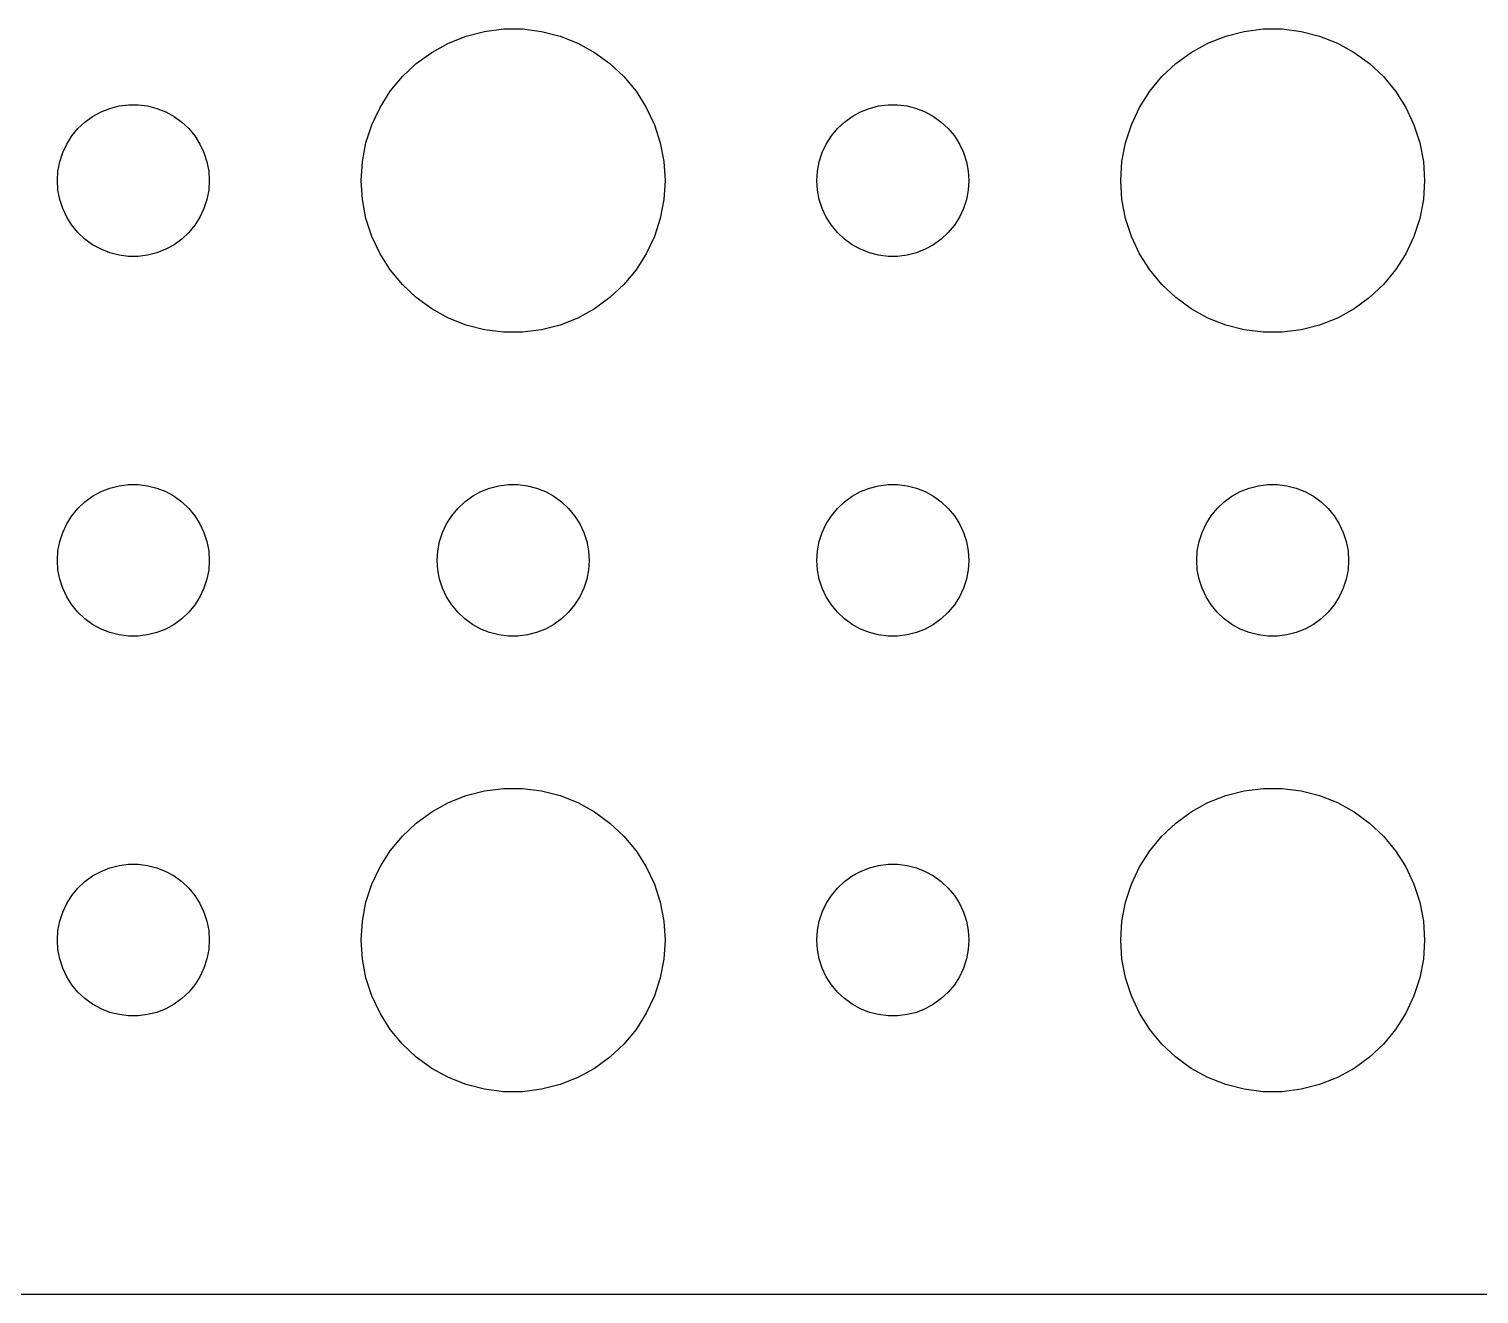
# Model space of a CAD drawing. Header units: metres. Extents: x -112 to 112, y -112 to 112.
# Drawn here: x -84.56 to -55.92, y -111.99 to -87.01 of the extents above; entities that cross this region are included whole.
import ezdxf

# ---------------------------------------------------------------- set-up
doc = ezdxf.new("R2010")
doc.units = ezdxf.units.M

msp = doc.modelspace()

# ---------------------------------------------------------------- linework, layer by layer
for p, q in [((-75.5621, -87.0531), (-75.1884, -87.0059)), ((-75.1884, -87.0059), (-74.8116, -87.0059)), ((-74.8116, -87.0059), (-74.4379, -87.0531)), ((-60.5621, -87.0531), (-60.1884, -87.0059)), ((-60.1884, -87.0059), (-59.8116, -87.0059)), ((-59.8116, -87.0059), (-59.4379, -87.0531)), ((-76.6075, -87.467), (-76.2773, -87.2855)), ((-76.2773, -87.2855), (-75.927, -87.1468)), ((-75.927, -87.1468), (-75.5621, -87.0531)), ((-74.4379, -87.0531), (-74.073, -87.1468)), ((-74.073, -87.1468), (-73.7227, -87.2855)), ((-73.7227, -87.2855), (-73.3925, -87.467)), ((-61.6075, -87.467), (-61.2773, -87.2855)), ((-61.2773, -87.2855), (-60.927, -87.1468)), ((-60.927, -87.1468), (-60.5621, -87.0531)), ((-59.4379, -87.0531), (-59.0729, -87.1468)), ((-59.0729, -87.1468), (-58.7227, -87.2855)), ((-58.7227, -87.2855), (-58.3925, -87.467)), ((-76.9123, -87.6885), (-76.6075, -87.467)), ((-73.3925, -87.467), (-73.0877, -87.6885)), ((-61.9123, -87.6885), (-61.6075, -87.467)), ((-58.3925, -87.467), (-58.0877, -87.6885)), ((-77.1869, -87.9464), (-76.9123, -87.6885)), ((-73.0877, -87.6885), (-72.8131, -87.9464)), ((-62.1869, -87.9464), (-61.9123, -87.6885)), ((-58.0877, -87.6885), (-57.8131, -87.9464)), ((-77.427, -88.2366), (-77.1869, -87.9464)), ((-72.8131, -87.9464), (-72.573, -88.2366)), ((-62.427, -88.2366), (-62.1869, -87.9464)), ((-57.8131, -87.9464), (-57.5729, -88.2366)), ((-77.6289, -88.5547), (-77.427, -88.2366)), ((-72.573, -88.2366), (-72.3711, -88.5547)), ((-62.6289, -88.5547), (-62.427, -88.2366)), ((-57.5729, -88.2366), (-57.3711, -88.5547)), ((-83.4561, -88.8442), (-83.3037, -88.7335)), ((-83.3037, -88.7335), (-83.1387, -88.6428)), ((-83.1387, -88.6428), (-82.9635, -88.5734)), ((-82.9635, -88.5734), (-82.7811, -88.5266)), ((-82.7811, -88.5266), (-82.5942, -88.503)), ((-82.5942, -88.503), (-82.4058, -88.503)), ((-82.4058, -88.503), (-82.2189, -88.5266)), ((-82.2189, -88.5266), (-82.0365, -88.5734)), ((-82.0365, -88.5734), (-81.8613, -88.6428)), ((-81.8613, -88.6428), (-81.6963, -88.7335)), ((-81.6963, -88.7335), (-81.5439, -88.8442)), ((-77.7893, -88.8956), (-77.6289, -88.5547)), ((-72.3711, -88.5547), (-72.2107, -88.8956)), ((-68.4561, -88.8442), (-68.3037, -88.7335)), ((-68.3037, -88.7335), (-68.1387, -88.6428)), ((-68.1387, -88.6428), (-67.9635, -88.5734)), ((-67.9635, -88.5734), (-67.7811, -88.5266)), ((-67.7811, -88.5266), (-67.5942, -88.503)), ((-67.5942, -88.503), (-67.4058, -88.503)), ((-67.4058, -88.503), (-67.2189, -88.5266)), ((-67.2189, -88.5266), (-67.0365, -88.5734)), ((-67.0365, -88.5734), (-66.8613, -88.6428)), ((-66.8613, -88.6428), (-66.6963, -88.7335)), ((-66.6963, -88.7335), (-66.5439, -88.8442)), ((-62.7893, -88.8956), (-62.6289, -88.5547)), ((-57.3711, -88.5547), (-57.2107, -88.8956)), ((-83.7135, -89.1183), (-83.5934, -88.9732)), ((-83.5934, -88.9732), (-83.4561, -88.8442)), ((-81.5439, -88.8442), (-81.4065, -88.9732)), ((-81.4065, -88.9732), (-81.2865, -89.1183)), ((-77.9057, -89.2539), (-77.7893, -88.8956)), ((-72.2107, -88.8956), (-72.0943, -89.2539)), ((-68.7135, -89.1183), (-68.5934, -88.9732)), ((-68.5934, -88.9732), (-68.4561, -88.8442)), ((-66.5439, -88.8442), (-66.4065, -88.9732)), ((-66.4065, -88.9732), (-66.2865, -89.1183)), ((-62.9057, -89.2539), (-62.7893, -88.8956)), ((-57.2107, -88.8956), (-57.0942, -89.2539)), ((-83.8947, -89.4478), (-83.8145, -89.2774)), ((-83.8145, -89.2774), (-83.7135, -89.1183)), ((-81.2865, -89.1183), (-81.1855, -89.2774)), ((-81.1855, -89.2774), (-81.1053, -89.4478)), ((-77.9763, -89.624), (-77.9057, -89.2539)), ((-72.0943, -89.2539), (-72.0237, -89.624)), ((-68.8947, -89.4478), (-68.8145, -89.2774)), ((-68.8145, -89.2774), (-68.7135, -89.1183)), ((-66.2865, -89.1183), (-66.1855, -89.2774)), ((-66.1855, -89.2774), (-66.1053, -89.4478)), ((-62.9763, -89.624), (-62.9057, -89.2539)), ((-57.0942, -89.2539), (-57.0237, -89.624)), ((-83.9882, -89.812), (-83.9529, -89.627)), ((-83.9529, -89.627), (-83.8947, -89.4478)), ((-81.1053, -89.4478), (-81.0471, -89.627)), ((-81.0471, -89.627), (-81.0118, -89.812)), ((-78, -90), (-77.9763, -89.624)), ((-72.0237, -89.624), (-72, -90)), ((-68.9882, -89.812), (-68.9529, -89.627)), ((-68.9529, -89.627), (-68.8947, -89.4478)), ((-66.1053, -89.4478), (-66.0471, -89.627)), ((-66.0471, -89.627), (-66.0118, -89.812)), ((-63, -90), (-62.9763, -89.624)), ((-57.0237, -89.624), (-57, -90)), ((-84, -90), (-83.9882, -89.812)), ((-81.0118, -89.812), (-81, -90)), ((-69, -90), (-68.9882, -89.812)), ((-66.0118, -89.812), (-66, -90)), ((-83.9882, -90.188), (-84, -90)), ((-83.9529, -90.373), (-83.9882, -90.188)), ((-81.0118, -90.188), (-81.0471, -90.373)), ((-81, -90), (-81.0118, -90.188)), ((-77.9763, -90.376), (-78, -90)), ((-72, -90), (-72.0237, -90.376)), ((-68.9882, -90.188), (-69, -90)), ((-68.9529, -90.373), (-68.9882, -90.188)), ((-66.0118, -90.188), (-66.0471, -90.373)), ((-66, -90), (-66.0118, -90.188)), ((-62.9763, -90.376), (-63, -90)), ((-57, -90), (-57.0237, -90.376)), ((-83.8947, -90.5522), (-83.9529, -90.373)), ((-81.0471, -90.373), (-81.1053, -90.5522)), ((-77.9057, -90.7461), (-77.9763, -90.376)), ((-72.0237, -90.376), (-72.0943, -90.7461)), ((-68.8947, -90.5522), (-68.9529, -90.373)), ((-66.0471, -90.373), (-66.1053, -90.5522)), ((-62.9057, -90.7461), (-62.9763, -90.376)), ((-57.0237, -90.376), (-57.0942, -90.7461)), ((-83.8145, -90.7226), (-83.8947, -90.5522)), ((-83.7135, -90.8817), (-83.8145, -90.7226)), ((-81.1855, -90.7226), (-81.2865, -90.8817)), ((-81.1053, -90.5522), (-81.1855, -90.7226)), ((-77.7893, -91.1044), (-77.9057, -90.7461)), ((-72.0943, -90.7461), (-72.2107, -91.1044)), ((-68.8145, -90.7226), (-68.8947, -90.5522)), ((-68.7135, -90.8817), (-68.8145, -90.7226)), ((-66.1855, -90.7226), (-66.2865, -90.8817)), ((-66.1053, -90.5522), (-66.1855, -90.7226)), ((-62.7893, -91.1044), (-62.9057, -90.7461)), ((-57.0942, -90.7461), (-57.2107, -91.1044)), ((-83.5934, -91.0268), (-83.7135, -90.8817)), ((-83.4561, -91.1558), (-83.5934, -91.0268)), ((-81.4065, -91.0268), (-81.5439, -91.1558)), ((-81.2865, -90.8817), (-81.4065, -91.0268)), ((-68.5934, -91.0268), (-68.7135, -90.8817)), ((-68.4561, -91.1558), (-68.5934, -91.0268)), ((-66.4065, -91.0268), (-66.5439, -91.1558)), ((-66.2865, -90.8817), (-66.4065, -91.0268)), ((-83.3037, -91.2665), (-83.4561, -91.1558)), ((-83.1387, -91.3572), (-83.3037, -91.2665)), ((-81.6963, -91.2665), (-81.8613, -91.3572)), ((-81.5439, -91.1558), (-81.6963, -91.2665)), ((-77.6289, -91.4453), (-77.7893, -91.1044)), ((-72.2107, -91.1044), (-72.3711, -91.4453)), ((-68.3037, -91.2665), (-68.4561, -91.1558)), ((-68.1387, -91.3572), (-68.3037, -91.2665)), ((-66.6963, -91.2665), (-66.8613, -91.3572)), ((-66.5439, -91.1558), (-66.6963, -91.2665)), ((-62.6289, -91.4453), (-62.7893, -91.1044)), ((-57.2107, -91.1044), (-57.3711, -91.4453)), ((-82.9635, -91.4266), (-83.1387, -91.3572)), ((-82.7811, -91.4734), (-82.9635, -91.4266)), ((-82.5942, -91.497), (-82.7811, -91.4734)), ((-82.4058, -91.497), (-82.5942, -91.497)), ((-82.2189, -91.4734), (-82.4058, -91.497)), ((-82.0365, -91.4266), (-82.2189, -91.4734)), ((-81.8613, -91.3572), (-82.0365, -91.4266)), ((-77.427, -91.7634), (-77.6289, -91.4453)), ((-72.3711, -91.4453), (-72.573, -91.7634)), ((-67.9635, -91.4266), (-68.1387, -91.3572)), ((-67.7811, -91.4734), (-67.9635, -91.4266)), ((-67.5942, -91.497), (-67.7811, -91.4734)), ((-67.4058, -91.497), (-67.5942, -91.497)), ((-67.2189, -91.4734), (-67.4058, -91.497)), ((-67.0365, -91.4266), (-67.2189, -91.4734)), ((-66.8613, -91.3572), (-67.0365, -91.4266)), ((-62.427, -91.7634), (-62.6289, -91.4453)), ((-57.3711, -91.4453), (-57.5729, -91.7634)), ((-77.1869, -92.0536), (-77.427, -91.7634)), ((-72.573, -91.7634), (-72.8131, -92.0536)), ((-62.1869, -92.0536), (-62.427, -91.7634)), ((-57.5729, -91.7634), (-57.8131, -92.0536)), ((-76.9123, -92.3115), (-77.1869, -92.0536)), ((-72.8131, -92.0536), (-73.0877, -92.3115)), ((-61.9123, -92.3115), (-62.1869, -92.0536)), ((-57.8131, -92.0536), (-58.0877, -92.3115)), ((-76.6075, -92.533), (-76.9123, -92.3115)), ((-73.0877, -92.3115), (-73.3925, -92.533)), ((-61.6075, -92.533), (-61.9123, -92.3115)), ((-58.0877, -92.3115), (-58.3925, -92.533)), ((-76.2773, -92.7145), (-76.6075, -92.533)), ((-75.927, -92.8532), (-76.2773, -92.7145)), ((-73.7227, -92.7145), (-74.073, -92.8532)), ((-73.3925, -92.533), (-73.7227, -92.7145)), ((-61.2773, -92.7145), (-61.6075, -92.533)), ((-60.927, -92.8532), (-61.2773, -92.7145)), ((-58.7227, -92.7145), (-59.0729, -92.8532)), ((-58.3925, -92.533), (-58.7227, -92.7145)), ((-75.5621, -92.9469), (-75.927, -92.8532)), ((-75.1884, -92.9941), (-75.5621, -92.9469)), ((-74.8116, -92.9941), (-75.1884, -92.9941)), ((-74.4379, -92.9469), (-74.8116, -92.9941)), ((-74.073, -92.8532), (-74.4379, -92.9469)), ((-60.5621, -92.9469), (-60.927, -92.8532)), ((-60.1884, -92.9941), (-60.5621, -92.9469)), ((-59.8116, -92.9941), (-60.1884, -92.9941)), ((-59.4379, -92.9469), (-59.8116, -92.9941)), ((-59.0729, -92.8532), (-59.4379, -92.9469)), ((-83.3037, -96.2335), (-83.1387, -96.1428)), ((-83.1387, -96.1428), (-82.9635, -96.0734)), ((-82.9635, -96.0734), (-82.7811, -96.0266)), ((-82.7811, -96.0266), (-82.5942, -96.003)), ((-82.5942, -96.003), (-82.4058, -96.003)), ((-82.4058, -96.003), (-82.2189, -96.0266)), ((-82.2189, -96.0266), (-82.0365, -96.0734)), ((-82.0365, -96.0734), (-81.8613, -96.1428)), ((-81.8613, -96.1428), (-81.6963, -96.2335)), ((-75.8037, -96.2335), (-75.6387, -96.1428)), ((-75.6387, -96.1428), (-75.4635, -96.0734)), ((-75.4635, -96.0734), (-75.2811, -96.0266)), ((-75.2811, -96.0266), (-75.0942, -96.003)), ((-75.0942, -96.003), (-74.9058, -96.003)), ((-74.9058, -96.003), (-74.7189, -96.0266)), ((-74.7189, -96.0266), (-74.5365, -96.0734)), ((-74.5365, -96.0734), (-74.3613, -96.1428)), ((-74.3613, -96.1428), (-74.1963, -96.2335)), ((-68.3037, -96.2335), (-68.1387, -96.1428)), ((-68.1387, -96.1428), (-67.9635, -96.0734)), ((-67.9635, -96.0734), (-67.7811, -96.0266)), ((-67.7811, -96.0266), (-67.5942, -96.003)), ((-67.5942, -96.003), (-67.4058, -96.003)), ((-67.4058, -96.003), (-67.2189, -96.0266)), ((-67.2189, -96.0266), (-67.0365, -96.0734)), ((-67.0365, -96.0734), (-66.8613, -96.1428)), ((-66.8613, -96.1428), (-66.6963, -96.2335)), ((-60.8037, -96.2335), (-60.6387, -96.1428)), ((-60.6387, -96.1428), (-60.4635, -96.0734)), ((-60.4635, -96.0734), (-60.2811, -96.0266)), ((-60.2811, -96.0266), (-60.0942, -96.003)), ((-60.0942, -96.003), (-59.9058, -96.003)), ((-59.9058, -96.003), (-59.7189, -96.0266)), ((-59.7189, -96.0266), (-59.5365, -96.0734)), ((-59.5365, -96.0734), (-59.3613, -96.1428)), ((-59.3613, -96.1428), (-59.1963, -96.2335)), ((-83.7135, -96.6183), (-83.5934, -96.4732)), ((-83.5934, -96.4732), (-83.4561, -96.3442)), ((-83.4561, -96.3442), (-83.3037, -96.2335)), ((-81.6963, -96.2335), (-81.5439, -96.3442)), ((-81.5439, -96.3442), (-81.4065, -96.4732)), ((-81.4065, -96.4732), (-81.2865, -96.6183)), ((-76.2135, -96.6183), (-76.0934, -96.4732)), ((-76.0934, -96.4732), (-75.9561, -96.3442)), ((-75.9561, -96.3442), (-75.8037, -96.2335)), ((-74.1963, -96.2335), (-74.0439, -96.3442)), ((-74.0439, -96.3442), (-73.9065, -96.4732)), ((-73.9065, -96.4732), (-73.7865, -96.6183)), ((-68.7135, -96.6183), (-68.5934, -96.4732)), ((-68.5934, -96.4732), (-68.4561, -96.3442)), ((-68.4561, -96.3442), (-68.3037, -96.2335)), ((-66.6963, -96.2335), (-66.5439, -96.3442)), ((-66.5439, -96.3442), (-66.4065, -96.4732)), ((-66.4065, -96.4732), (-66.2865, -96.6183)), ((-61.2135, -96.6183), (-61.0934, -96.4732)), ((-61.0934, -96.4732), (-60.9561, -96.3442)), ((-60.9561, -96.3442), (-60.8037, -96.2335)), ((-59.1963, -96.2335), (-59.0439, -96.3442)), ((-59.0439, -96.3442), (-58.9065, -96.4732)), ((-58.9065, -96.4732), (-58.7865, -96.6183)), ((-83.8947, -96.9478), (-83.8145, -96.7774)), ((-83.8145, -96.7774), (-83.7135, -96.6183)), ((-81.2865, -96.6183), (-81.1855, -96.7774)), ((-81.1855, -96.7774), (-81.1053, -96.9478)), ((-76.3947, -96.9478), (-76.3145, -96.7774)), ((-76.3145, -96.7774), (-76.2135, -96.6183)), ((-73.7865, -96.6183), (-73.6855, -96.7774)), ((-73.6855, -96.7774), (-73.6053, -96.9478)), ((-68.8947, -96.9478), (-68.8145, -96.7774)), ((-68.8145, -96.7774), (-68.7135, -96.6183)), ((-66.2865, -96.6183), (-66.1855, -96.7774)), ((-66.1855, -96.7774), (-66.1053, -96.9478)), ((-61.3947, -96.9478), (-61.3145, -96.7774)), ((-61.3145, -96.7774), (-61.2135, -96.6183)), ((-58.7865, -96.6183), (-58.6855, -96.7774)), ((-58.6855, -96.7774), (-58.6053, -96.9478)), ((-83.9529, -97.127), (-83.8947, -96.9478)), ((-81.1053, -96.9478), (-81.0471, -97.127)), ((-76.4529, -97.127), (-76.3947, -96.9478)), ((-73.6053, -96.9478), (-73.5471, -97.127)), ((-68.9529, -97.127), (-68.8947, -96.9478)), ((-66.1053, -96.9478), (-66.0471, -97.127)), ((-61.4529, -97.127), (-61.3947, -96.9478)), ((-58.6053, -96.9478), (-58.5471, -97.127)), ((-84, -97.5), (-83.9882, -97.312)), ((-83.9882, -97.312), (-83.9529, -97.127)), ((-81.0471, -97.127), (-81.0118, -97.312)), ((-81.0118, -97.312), (-81, -97.5)), ((-76.5, -97.5), (-76.4882, -97.312)), ((-76.4882, -97.312), (-76.4529, -97.127)), ((-73.5471, -97.127), (-73.5118, -97.312)), ((-73.5118, -97.312), (-73.5, -97.5)), ((-69, -97.5), (-68.9882, -97.312)), ((-68.9882, -97.312), (-68.9529, -97.127)), ((-66.0471, -97.127), (-66.0118, -97.312)), ((-66.0118, -97.312), (-66, -97.5)), ((-61.5, -97.5), (-61.4882, -97.312)), ((-61.4882, -97.312), (-61.4529, -97.127)), ((-58.5471, -97.127), (-58.5118, -97.312)), ((-58.5118, -97.312), (-58.5, -97.5)), ((-83.9882, -97.688), (-84, -97.5)), ((-81, -97.5), (-81.0118, -97.688)), ((-76.4882, -97.688), (-76.5, -97.5)), ((-73.5, -97.5), (-73.5118, -97.688)), ((-68.9882, -97.688), (-69, -97.5)), ((-66, -97.5), (-66.0118, -97.688)), ((-61.4882, -97.688), (-61.5, -97.5)), ((-58.5, -97.5), (-58.5118, -97.688)), ((-83.9529, -97.873), (-83.9882, -97.688)), ((-83.8947, -98.0522), (-83.9529, -97.873)), ((-81.0471, -97.873), (-81.1053, -98.0522)), ((-81.0118, -97.688), (-81.0471, -97.873)), ((-76.4529, -97.873), (-76.4882, -97.688)), ((-76.3947, -98.0522), (-76.4529, -97.873)), ((-73.5471, -97.873), (-73.6053, -98.0522)), ((-73.5118, -97.688), (-73.5471, -97.873)), ((-68.9529, -97.873), (-68.9882, -97.688)), ((-68.8947, -98.0522), (-68.9529, -97.873)), ((-66.0471, -97.873), (-66.1053, -98.0522)), ((-66.0118, -97.688), (-66.0471, -97.873)), ((-61.4529, -97.873), (-61.4882, -97.688)), ((-61.3947, -98.0522), (-61.4529, -97.873)), ((-58.5471, -97.873), (-58.6053, -98.0522)), ((-58.5118, -97.688), (-58.5471, -97.873)), ((-83.8145, -98.2226), (-83.8947, -98.0522)), ((-81.1053, -98.0522), (-81.1855, -98.2226)), ((-76.3145, -98.2226), (-76.3947, -98.0522)), ((-73.6053, -98.0522), (-73.6855, -98.2226)), ((-68.8145, -98.2226), (-68.8947, -98.0522)), ((-66.1053, -98.0522), (-66.1855, -98.2226)), ((-61.3145, -98.2226), (-61.3947, -98.0522)), ((-58.6053, -98.0522), (-58.6855, -98.2226)), ((-83.7135, -98.3817), (-83.8145, -98.2226)), ((-83.5934, -98.5268), (-83.7135, -98.3817)), ((-81.2865, -98.3817), (-81.4065, -98.5268)), ((-81.1855, -98.2226), (-81.2865, -98.3817)), ((-76.2135, -98.3817), (-76.3145, -98.2226)), ((-76.0934, -98.5268), (-76.2135, -98.3817)), ((-73.7865, -98.3817), (-73.9065, -98.5268)), ((-73.6855, -98.2226), (-73.7865, -98.3817)), ((-68.7135, -98.3817), (-68.8145, -98.2226)), ((-68.5934, -98.5268), (-68.7135, -98.3817)), ((-66.2865, -98.3817), (-66.4065, -98.5268)), ((-66.1855, -98.2226), (-66.2865, -98.3817)), ((-61.2135, -98.3817), (-61.3145, -98.2226)), ((-61.0934, -98.5268), (-61.2135, -98.3817)), ((-58.7865, -98.3817), (-58.9065, -98.5268)), ((-58.6855, -98.2226), (-58.7865, -98.3817)), ((-83.4561, -98.6558), (-83.5934, -98.5268)), ((-83.3037, -98.7665), (-83.4561, -98.6558)), ((-83.1387, -98.8572), (-83.3037, -98.7665)), ((-81.6963, -98.7665), (-81.8613, -98.8572)), ((-81.5439, -98.6558), (-81.6963, -98.7665)), ((-81.4065, -98.5268), (-81.5439, -98.6558)), ((-75.9561, -98.6558), (-76.0934, -98.5268)), ((-75.8037, -98.7665), (-75.9561, -98.6558)), ((-75.6387, -98.8572), (-75.8037, -98.7665)), ((-74.1963, -98.7665), (-74.3613, -98.8572)), ((-74.0439, -98.6558), (-74.1963, -98.7665)), ((-73.9065, -98.5268), (-74.0439, -98.6558)), ((-68.4561, -98.6558), (-68.5934, -98.5268)), ((-68.3037, -98.7665), (-68.4561, -98.6558)), ((-68.1387, -98.8572), (-68.3037, -98.7665)), ((-66.6963, -98.7665), (-66.8613, -98.8572)), ((-66.5439, -98.6558), (-66.6963, -98.7665)), ((-66.4065, -98.5268), (-66.5439, -98.6558)), ((-60.9561, -98.6558), (-61.0934, -98.5268)), ((-60.8037, -98.7665), (-60.9561, -98.6558)), ((-60.6387, -98.8572), (-60.8037, -98.7665)), ((-59.1963, -98.7665), (-59.3613, -98.8572)), ((-59.0439, -98.6558), (-59.1963, -98.7665)), ((-58.9065, -98.5268), (-59.0439, -98.6558)), ((-82.9635, -98.9266), (-83.1387, -98.8572)), ((-82.7811, -98.9734), (-82.9635, -98.9266)), ((-82.5942, -98.997), (-82.7811, -98.9734)), ((-82.4058, -98.997), (-82.5942, -98.997)), ((-82.2189, -98.9734), (-82.4058, -98.997)), ((-82.0365, -98.9266), (-82.2189, -98.9734)), ((-81.8613, -98.8572), (-82.0365, -98.9266)), ((-75.4635, -98.9266), (-75.6387, -98.8572)), ((-75.2811, -98.9734), (-75.4635, -98.9266)), ((-75.0942, -98.997), (-75.2811, -98.9734)), ((-74.9058, -98.997), (-75.0942, -98.997)), ((-74.7189, -98.9734), (-74.9058, -98.997)), ((-74.5365, -98.9266), (-74.7189, -98.9734)), ((-74.3613, -98.8572), (-74.5365, -98.9266)), ((-67.9635, -98.9266), (-68.1387, -98.8572)), ((-67.7811, -98.9734), (-67.9635, -98.9266)), ((-67.5942, -98.997), (-67.7811, -98.9734)), ((-67.4058, -98.997), (-67.5942, -98.997)), ((-67.2189, -98.9734), (-67.4058, -98.997)), ((-67.0365, -98.9266), (-67.2189, -98.9734)), ((-66.8613, -98.8572), (-67.0365, -98.9266)), ((-60.4635, -98.9266), (-60.6387, -98.8572)), ((-60.2811, -98.9734), (-60.4635, -98.9266)), ((-60.0942, -98.997), (-60.2811, -98.9734)), ((-59.9058, -98.997), (-60.0942, -98.997)), ((-59.7189, -98.9734), (-59.9058, -98.997)), ((-59.5365, -98.9266), (-59.7189, -98.9734)), ((-59.3613, -98.8572), (-59.5365, -98.9266)), ((-76.2773, -102.286), (-75.927, -102.147)), ((-75.927, -102.147), (-75.5621, -102.053)), ((-75.5621, -102.053), (-75.1884, -102.006)), ((-75.1884, -102.006), (-74.8116, -102.006)), ((-74.8116, -102.006), (-74.4379, -102.053)), ((-74.4379, -102.053), (-74.073, -102.147)), ((-74.073, -102.147), (-73.7227, -102.286)), ((-61.2773, -102.286), (-60.927, -102.147)), ((-60.927, -102.147), (-60.5621, -102.053)), ((-60.5621, -102.053), (-60.1884, -102.006)), ((-60.1884, -102.006), (-59.8116, -102.006)), ((-59.8116, -102.006), (-59.4379, -102.053)), ((-59.4379, -102.053), (-59.0729, -102.147)), ((-59.0729, -102.147), (-58.7227, -102.286)), ((-76.9123, -102.688), (-76.6075, -102.467)), ((-76.6075, -102.467), (-76.2773, -102.286)), ((-73.7227, -102.286), (-73.3925, -102.467)), ((-73.3925, -102.467), (-73.0877, -102.688)), ((-61.9123, -102.688), (-61.6075, -102.467)), ((-61.6075, -102.467), (-61.2773, -102.286)), ((-58.7227, -102.286), (-58.3925, -102.467)), ((-58.3925, -102.467), (-58.0877, -102.688)), ((-77.1869, -102.946), (-76.9123, -102.688)), ((-73.0877, -102.688), (-72.8131, -102.946)), ((-62.1869, -102.946), (-61.9123, -102.688)), ((-58.0877, -102.688), (-57.8131, -102.946)), ((-77.427, -103.237), (-77.1869, -102.946)), ((-72.8131, -102.946), (-72.573, -103.237)), ((-62.427, -103.237), (-62.1869, -102.946)), ((-57.8131, -102.946), (-57.5729, -103.237)), ((-77.6289, -103.555), (-77.427, -103.237)), ((-72.573, -103.237), (-72.3711, -103.555)), ((-62.6289, -103.555), (-62.427, -103.237)), ((-57.5729, -103.237), (-57.3711, -103.555)), ((-83.3037, -103.734), (-83.1387, -103.643)), ((-83.1387, -103.643), (-82.9635, -103.573)), ((-82.9635, -103.573), (-82.7811, -103.527)), ((-82.7811, -103.527), (-82.5942, -103.503)), ((-82.5942, -103.503), (-82.4058, -103.503)), ((-82.4058, -103.503), (-82.2189, -103.527)), ((-82.2189, -103.527), (-82.0365, -103.573)), ((-82.0365, -103.573), (-81.8613, -103.643)), ((-81.8613, -103.643), (-81.6963, -103.734)), ((-77.7893, -103.896), (-77.6289, -103.555)), ((-72.3711, -103.555), (-72.2107, -103.896)), ((-68.3037, -103.734), (-68.1387, -103.643)), ((-68.1387, -103.643), (-67.9635, -103.573)), ((-67.9635, -103.573), (-67.7811, -103.527)), ((-67.7811, -103.527), (-67.5942, -103.503)), ((-67.5942, -103.503), (-67.4058, -103.503)), ((-67.4058, -103.503), (-67.2189, -103.527)), ((-67.2189, -103.527), (-67.0365, -103.573)), ((-67.0365, -103.573), (-66.8613, -103.643)), ((-66.8613, -103.643), (-66.6963, -103.734)), ((-62.7893, -103.896), (-62.6289, -103.555)), ((-57.3711, -103.555), (-57.2107, -103.896)), ((-83.5934, -103.973), (-83.4561, -103.844)), ((-83.4561, -103.844), (-83.3037, -103.734)), ((-81.6963, -103.734), (-81.5439, -103.844)), ((-81.5439, -103.844), (-81.4065, -103.973)), ((-77.9057, -104.254), (-77.7893, -103.896)), ((-72.2107, -103.896), (-72.0943, -104.254)), ((-68.5934, -103.973), (-68.4561, -103.844)), ((-68.4561, -103.844), (-68.3037, -103.734)), ((-66.6963, -103.734), (-66.5439, -103.844)), ((-66.5439, -103.844), (-66.4065, -103.973)), ((-62.9057, -104.254), (-62.7893, -103.896)), ((-57.2107, -103.896), (-57.0942, -104.254)), ((-83.8145, -104.277), (-83.7135, -104.118)), ((-83.7135, -104.118), (-83.5934, -103.973)), ((-81.4065, -103.973), (-81.2865, -104.118)), ((-81.2865, -104.118), (-81.1855, -104.277)), ((-68.8145, -104.277), (-68.7135, -104.118)), ((-68.7135, -104.118), (-68.5934, -103.973)), ((-66.4065, -103.973), (-66.2865, -104.118)), ((-66.2865, -104.118), (-66.1855, -104.277)), ((-83.9529, -104.627), (-83.8947, -104.448)), ((-83.8947, -104.448), (-83.8145, -104.277)), ((-81.1855, -104.277), (-81.1053, -104.448)), ((-81.1053, -104.448), (-81.0471, -104.627)), ((-77.9763, -104.624), (-77.9057, -104.254)), ((-72.0943, -104.254), (-72.0237, -104.624)), ((-68.9529, -104.627), (-68.8947, -104.448)), ((-68.8947, -104.448), (-68.8145, -104.277)), ((-66.1855, -104.277), (-66.1053, -104.448)), ((-66.1053, -104.448), (-66.0471, -104.627)), ((-62.9763, -104.624), (-62.9057, -104.254)), ((-57.0942, -104.254), (-57.0237, -104.624)), ((-83.9882, -104.812), (-83.9529, -104.627)), ((-81.0471, -104.627), (-81.0118, -104.812)), ((-78, -105), (-77.9763, -104.624)), ((-72.0237, -104.624), (-72, -105)), ((-68.9882, -104.812), (-68.9529, -104.627)), ((-66.0471, -104.627), (-66.0118, -104.812)), ((-63, -105), (-62.9763, -104.624)), ((-57.0237, -104.624), (-57, -105)), ((-84, -105), (-83.9882, -104.812)), ((-83.9882, -105.188), (-84, -105)), ((-81.0118, -104.812), (-81, -105)), ((-81, -105), (-81.0118, -105.188)), ((-77.9763, -105.376), (-78, -105)), ((-72, -105), (-72.0237, -105.376)), ((-69, -105), (-68.9882, -104.812)), ((-68.9882, -105.188), (-69, -105)), ((-66.0118, -104.812), (-66, -105)), ((-66, -105), (-66.0118, -105.188)), ((-62.9763, -105.376), (-63, -105)), ((-57, -105), (-57.0237, -105.376)), ((-83.9529, -105.373), (-83.9882, -105.188)), ((-83.8947, -105.552), (-83.9529, -105.373)), ((-81.0471, -105.373), (-81.1053, -105.552)), ((-81.0118, -105.188), (-81.0471, -105.373)), ((-77.9057, -105.746), (-77.9763, -105.376)), ((-72.0237, -105.376), (-72.0943, -105.746)), ((-68.9529, -105.373), (-68.9882, -105.188)), ((-68.8947, -105.552), (-68.9529, -105.373)), ((-66.0471, -105.373), (-66.1053, -105.552)), ((-66.0118, -105.188), (-66.0471, -105.373)), ((-62.9057, -105.746), (-62.9763, -105.376)), ((-57.0237, -105.376), (-57.0942, -105.746)), ((-83.8145, -105.723), (-83.8947, -105.552)), ((-81.1053, -105.552), (-81.1855, -105.723)), ((-68.8145, -105.723), (-68.8947, -105.552)), ((-66.1053, -105.552), (-66.1855, -105.723)), ((-83.7135, -105.882), (-83.8145, -105.723)), ((-83.5934, -106.027), (-83.7135, -105.882)), ((-81.2865, -105.882), (-81.4065, -106.027)), ((-81.1855, -105.723), (-81.2865, -105.882)), ((-77.7893, -106.104), (-77.9057, -105.746)), ((-72.0943, -105.746), (-72.2107, -106.104)), ((-68.7135, -105.882), (-68.8145, -105.723)), ((-68.5934, -106.027), (-68.7135, -105.882)), ((-66.2865, -105.882), (-66.4065, -106.027)), ((-66.1855, -105.723), (-66.2865, -105.882)), ((-62.7893, -106.104), (-62.9057, -105.746)), ((-57.0942, -105.746), (-57.2107, -106.104)), ((-83.4561, -106.156), (-83.5934, -106.027)), ((-83.3037, -106.266), (-83.4561, -106.156)), ((-81.5439, -106.156), (-81.6963, -106.266)), ((-81.4065, -106.027), (-81.5439, -106.156)), ((-77.6289, -106.445), (-77.7893, -106.104)), ((-72.2107, -106.104), (-72.3711, -106.445)), ((-68.4561, -106.156), (-68.5934, -106.027)), ((-68.3037, -106.266), (-68.4561, -106.156)), ((-66.5439, -106.156), (-66.6963, -106.266)), ((-66.4065, -106.027), (-66.5439, -106.156)), ((-62.6289, -106.445), (-62.7893, -106.104)), ((-57.2107, -106.104), (-57.3711, -106.445)), ((-83.1387, -106.357), (-83.3037, -106.266)), ((-82.9635, -106.427), (-83.1387, -106.357)), ((-82.7811, -106.473), (-82.9635, -106.427)), ((-82.5942, -106.497), (-82.7811, -106.473)), ((-82.4058, -106.497), (-82.5942, -106.497)), ((-82.2189, -106.473), (-82.4058, -106.497)), ((-82.0365, -106.427), (-82.2189, -106.473)), ((-81.8613, -106.357), (-82.0365, -106.427)), ((-81.6963, -106.266), (-81.8613, -106.357)), ((-77.427, -106.763), (-77.6289, -106.445)), ((-72.3711, -106.445), (-72.573, -106.763)), ((-68.1387, -106.357), (-68.3037, -106.266)), ((-67.9635, -106.427), (-68.1387, -106.357)), ((-67.7811, -106.473), (-67.9635, -106.427)), ((-67.5942, -106.497), (-67.7811, -106.473)), ((-67.4058, -106.497), (-67.5942, -106.497)), ((-67.2189, -106.473), (-67.4058, -106.497)), ((-67.0365, -106.427), (-67.2189, -106.473)), ((-66.8613, -106.357), (-67.0365, -106.427)), ((-66.6963, -106.266), (-66.8613, -106.357)), ((-62.427, -106.763), (-62.6289, -106.445)), ((-57.3711, -106.445), (-57.5729, -106.763)), ((-77.1869, -107.054), (-77.427, -106.763)), ((-72.573, -106.763), (-72.8131, -107.054)), ((-62.1869, -107.054), (-62.427, -106.763)), ((-57.5729, -106.763), (-57.8131, -107.054)), ((-76.9123, -107.312), (-77.1869, -107.054)), ((-72.8131, -107.054), (-73.0877, -107.312)), ((-61.9123, -107.312), (-62.1869, -107.054)), ((-57.8131, -107.054), (-58.0877, -107.312)), ((-76.6075, -107.533), (-76.9123, -107.312)), ((-73.0877, -107.312), (-73.3925, -107.533)), ((-61.6075, -107.533), (-61.9123, -107.312)), ((-58.0877, -107.312), (-58.3925, -107.533)), ((-76.2773, -107.714), (-76.6075, -107.533)), ((-73.3925, -107.533), (-73.7227, -107.714)), ((-61.2773, -107.714), (-61.6075, -107.533)), ((-58.3925, -107.533), (-58.7227, -107.714)), ((-75.927, -107.853), (-76.2773, -107.714)), ((-75.5621, -107.947), (-75.927, -107.853)), ((-75.1884, -107.994), (-75.5621, -107.947)), ((-74.4379, -107.947), (-74.8116, -107.994)), ((-74.073, -107.853), (-74.4379, -107.947)), ((-73.7227, -107.714), (-74.073, -107.853)), ((-60.927, -107.853), (-61.2773, -107.714)), ((-60.5621, -107.947), (-60.927, -107.853)), ((-60.1884, -107.994), (-60.5621, -107.947)), ((-59.4379, -107.947), (-59.8116, -107.994)), ((-59.0729, -107.853), (-59.4379, -107.947)), ((-58.7227, -107.714), (-59.0729, -107.853)), ((-74.8116, -107.994), (-75.1884, -107.994)), ((-59.8116, -107.994), (-60.1884, -107.994)), ((-107.314, -111.99), (107.314, -111.99))]:
    msp.add_line(p, q)

doc.saveas('drawing.dxf')
